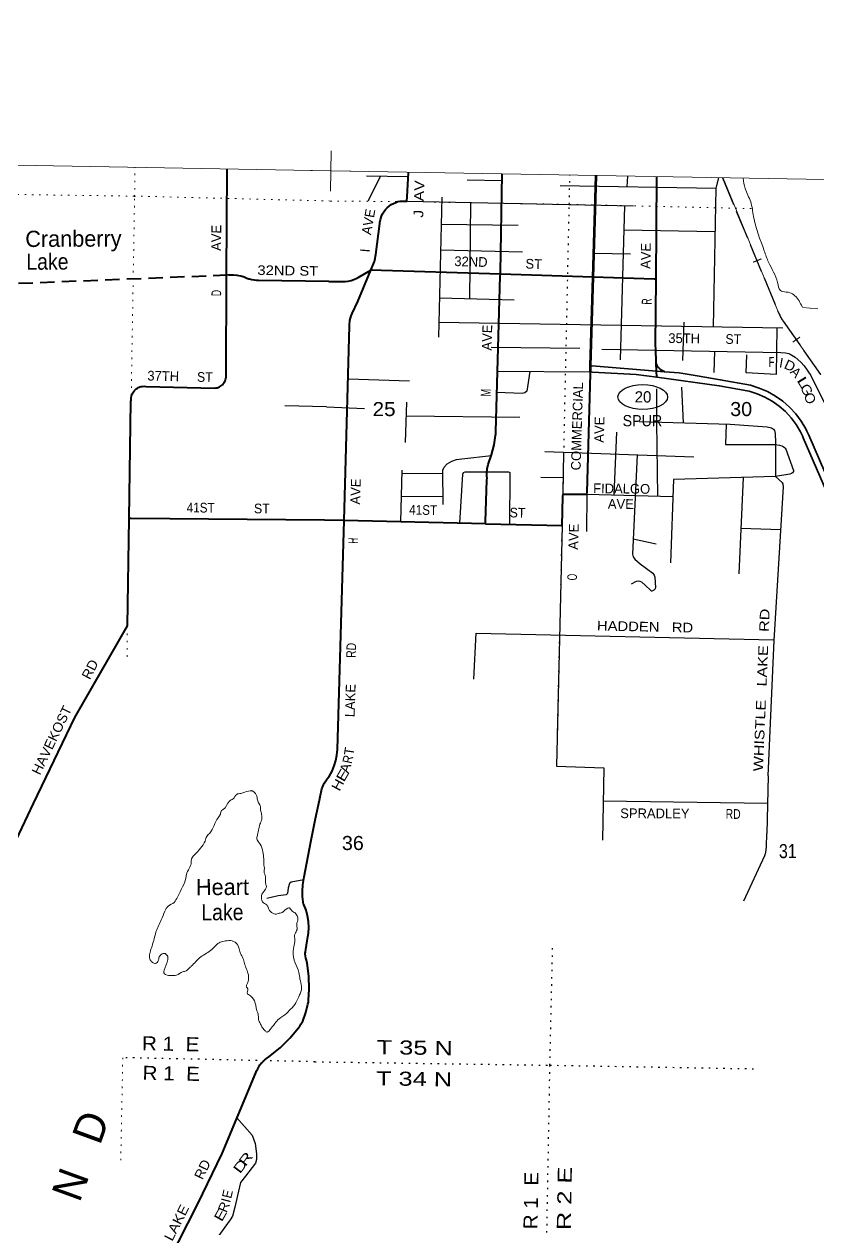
# Model space of a CAD drawing. Header units: feet. Extents: x -493433 to -244333, y 184684 to 373072.
# Drawn here: x -401257 to -391363, y 357814 to 372822 of the extents above; entities that cross this region are included whole.
import ezdxf
from ezdxf.enums import TextEntityAlignment as Align

# ---------------------------------------------------------------- set-up
doc = ezdxf.new("R2010")
doc.units = ezdxf.units.FT
doc.header["$LTSCALE"] = 60
for name, pattern in [('DOTTED', [1.5, 0.3, -1.2]), ('LONG_DASHED', [7.5, 6, -1.5]), ('MEDIUM_DASHED', [4.5, 3, -1.5])]:
    doc.linetypes.add(name, pattern=pattern)
for name, color, linetype, lineweight in [('17', 7, 'Continuous', 25), ('23', 7, 'Continuous', 70), ('26', 7, 'Continuous', 40), ('27', 7, 'Continuous', 13), ('29', 7, 'Continuous', 25), ('30', 7, 'Continuous', 13), ('34', 7, 'Continuous', 13), ('39', 7, 'Continuous', 13), ('4', 7, 'Continuous', 13), ('41', 7, 'Continuous', 13), ('53', 7, 'DOTTED', 40), ('6', 7, 'DOTTED', 25), ('63', 7, 'Continuous', 25), ('7', 7, 'DOTTED', 13)]:
    doc.layers.add(name, color=color, linetype=linetype, lineweight=lineweight)
doc.layers.add('42', color=7, linetype='Continuous')

msp = doc.modelspace()

# ---------------------------------------------------------------- linework, layer by layer
at = {"layer": '17'}
msp.add_ellipse((-393546.35, 368177.05), major_axis=(-309.24, 1), ratio=0.500121, dxfattribs=at)
at = {"layer": '23'}
for p, q in [((-394163.98, 369670.6), (-394127.59, 370934.18)), ((-394195.91, 368564.92), (-394163.98, 369670.6))]:
    msp.add_line(p, q, dxfattribs=at)
msp.add_lwpolyline([(-394198.1, 368489.19), (-394197.34, 368515.46), (-394195.91, 368564.92)], dxfattribs=at)
at = {"layer": '23', "lineweight": 35}
for points in [[(-393371.98, 368423.62), (-393630.2, 368459.03), (-394173.87, 368487.9), (-394198.1, 368489.19)], [(-393374.67, 368500.38), (-394177.2, 368563.45), (-394195.91, 368564.92)], [(-392841.45, 368435.73), (-393090.58, 368478.05), (-393274.98, 368492.54), (-393374.67, 368500.38)], [(-390770.94, 365882.77), (-391546.2, 367669.43), (-391557.04, 367694.43), (-391569.29, 367719.43), (-391581.81, 367744.98), (-391635.29, 367835.01), (-391697.9, 367918.95), (-391768.93, 367995.88), (-391847.62, 368064.97), (-391933.1, 368125.46), (-392024.43, 368176.68), (-392120.62, 368218.07), (-392195.6, 368241.4), (-392219.15, 368248.73), (-392245.6, 368253.54), (-392593.62, 368316.87), (-393371.98, 368423.62)], [(-390702.8, 365915.77), (-391478.04, 367700.79), (-391488.21, 367725.85), (-391500.43, 367750.79), (-391514.83, 367780.17), (-391572.36, 367877), (-391639.7, 367967.29), (-391716.11, 368050.05), (-391800.75, 368124.36), (-391892.69, 368189.42), (-391990.93, 368244.52), (-392094.39, 368289.04), (-392201.94, 368322.5), (-392580.51, 368391.39), (-392841.45, 368435.73)]]:
    msp.add_lwpolyline(points, dxfattribs=at)
at = {"layer": '26'}
for p, q in [((-398732.92, 369697.34), (-398725.85, 371016.19)), ((-393380.11, 369646.03), (-393371.32, 370920.77)), ((-394163.98, 369670.6), (-395321.42, 369706.89)), ((-393374.67, 368500.38), (-393378.17, 368600.32)), ((-393371.98, 368423.62), (-393374.67, 368500.38)), ((-397269.75, 366639.1), (-397512.36, 366644.81)), ((-395506.35, 366597.97), (-397269.75, 366639.1)), ((-397772.65, 361861.53), (-397777.31, 361883.55)), ((-398236.71, 359935.33), (-398205.92, 359957.58))]:
    msp.add_line(p, q, dxfattribs=at)
for points in [[(-396936.32, 369756.07), (-396891.43, 369865.13), (-396882.51, 369902.03), (-396875.82, 369929.69), (-396872.98, 369952.03), (-396823.68, 370339.74), (-396822.2, 370351.38), (-396814.04, 370389.74), (-396811.81, 370399.68), (-396801.67, 370429.65), (-396788.46, 370458.4), (-396772.32, 370485.62), (-396753.42, 370511), (-396731.97, 370534.26), (-396708.21, 370555.15), (-396682.4, 370573.45), (-396654.81, 370588.94), (-396625.75, 370601.47), (-396624.95, 370601.72), (-396599.95, 370611.05), (-396569.86, 370615.12), (-396506.65, 370616.27), (-396487.03, 370617.56), (-396482.57, 370668.88), (-396465.79, 370975.77)], [(-395321.42, 369706.89), (-395320.97, 369732.35), (-395298.87, 370954.94)], [(-399948.2, 366663.07), (-399926.72, 368119.76), (-399924.4, 368141.82), (-399921.76, 368166.95), (-399917.15, 368191.82), (-399915.26, 368199.2), (-399909.5, 368214.71), (-399902.16, 368229.52), (-399893.3, 368243.49), (-399883.04, 368256.45), (-399871.47, 368268.27), (-399858.73, 368278.82), (-399844.96, 368287.98), (-399830.31, 368295.64), (-399814.94, 368301.74), (-399799.01, 368306.19), (-399785.98, 368308.4), (-399759.36, 368310.07), (-399735.98, 368309.51), (-398882.99, 368289.08), (-398867.61, 368290.3), (-398852.45, 368293.12), (-398837.67, 368297.51), (-398823.43, 368303.42), (-398809.88, 368310.79), (-398797.18, 368319.53), (-398785.45, 368329.56), (-398774.85, 368340.75), (-398765.47, 368352.99), (-398757.42, 368366.14), (-398750.79, 368380.07), (-398745.65, 368394.61), (-398742.06, 368409.6), (-398740.06, 368424.89), (-398739.73, 368430.42), (-398732.92, 369697.34)], [(-397459.23, 369615.08), (-398333.89, 369629.26), (-398358.57, 369629.66), (-398383.89, 369630.86), (-398416.78, 369635.39), (-398449.38, 369643.42), (-398455.96, 369645.8), (-398481.11, 369654.87), (-398505.96, 369665.52), (-398515.92, 369669.79), (-398556.05, 369682.01), (-398601.97, 369691.15), (-398648.6, 369695.43), (-398706.86, 369696.75), (-398732.92, 369697.34)], [(-397459.23, 369615.08), (-397256.03, 369617.26), (-397218.51, 369621.36), (-397181.61, 369629.35), (-397145.76, 369641.15), (-397111.34, 369656.64), (-397092.27, 369667.18), (-396936.32, 369756.07)], [(-397269.75, 366639.1), (-397200.49, 369065.15), (-397199.78, 369090.17), (-397198.02, 369115.15), (-397196.71, 369129.16), (-397190.69, 369159.19), (-397181.56, 369188.43), (-397169.43, 369216.56), (-397096.54, 369366.81), (-396936.32, 369756.07)], [(-395321.42, 369706.89), (-396933.91, 369757.44), (-396936.32, 369756.07)], [(-395506.35, 366597.97), (-395505.39, 366626.45), (-395487.99, 367142.75), (-395487.15, 367167.76), (-395488.18, 367192.75), (-395488.98, 367229.66), (-395484.51, 367283.33), (-395474.46, 367336.23), (-395430.12, 367456.09), (-395398.55, 367579.93), (-395381.2, 367698.81), (-395378.97, 367720.25), (-395378.15, 367748.81), (-395322.14, 369682.35), (-395321.42, 369706.89)], [(-393380.11, 369646.03), (-393405.4, 369646.82), (-394163.98, 369670.6)], [(-393378.17, 368600.32), (-393384.62, 368784.52), (-393385.88, 368809.35), (-393385.71, 368834.52), (-393380.11, 369646.03)], [(-393274.98, 368492.54), (-393315.76, 368512.94), (-393337.15, 368532.21), (-393360.68, 368557.9), (-393378.17, 368600.32)], [(-395506.35, 366597.97), (-394552.49, 366575.72), (-394541.06, 366937.84), (-394540.21, 366964.71), (-394515.27, 366964.83), (-394275.96, 366965.94), (-394241.43, 366966.11), (-394240.74, 366991.06), (-394199.57, 368465.46), (-394198.1, 368489.19)], [(-402795.92, 359956.26), (-402795.7, 359957.04), (-402570.51, 360531.88), (-402286.47, 361080.02), (-402189, 361240.31), (-402158.19, 361301.37), (-401492.62, 362364.47), (-401138.51, 363112.41), (-400624.79, 364183.28), (-399967.92, 365325), (-399948.2, 366663.07)], [(-397512.36, 366644.81), (-399924.22, 366662.89), (-399948.2, 366663.07)], [(-397574.77, 363154.89), (-397565.74, 363195), (-397547.74, 363294.94), (-397524.68, 363346.46), (-397510.86, 363370.28), (-397496.32, 363395.35), (-397478.3, 363420.28), (-397452.45, 363456.95), (-397418.67, 363517.44), (-397391.39, 363581.14), (-397370.93, 363647.33), (-397357.49, 363715.31), (-397351.24, 363784.31), (-397269.75, 366639.1)], [(-397777.34, 361883.55), (-397783.14, 361924.53), (-397786.63, 361949.17), (-397787.42, 361974.53), (-397788.89, 362021.58), (-397783.46, 362099.33), (-397774.34, 362151.09), (-397769.83, 362176.72), (-397765.15, 362201.09), (-397681.47, 362636.85), (-397626.96, 362926.31), (-397574.77, 363154.89)], [(-397746.11, 361295.66), (-397727.22, 361401.03), (-397723.65, 361426.03), (-397719.72, 361451.03), (-397712.33, 361497.95), (-397708.6, 361570.66), (-397712.48, 361643.37), (-397723.94, 361715.27), (-397742.86, 361785.58), (-397769.02, 361853.53), (-397772.66, 361861.53)], [(-398205.86, 359957.5), (-398067.24, 360068.08), (-397940.93, 360192.54), (-397840.95, 360314.17), (-397821.3, 360339.12), (-397806.49, 360364.17), (-397783.86, 360402.46), (-397744.96, 360509.89), (-397719.69, 360611.99), (-397714.2, 360638.71), (-397712.52, 360661.99), (-397702.64, 360799.44), (-397708, 360962.22), (-397730.35, 361123.55), (-397738.64, 361162.27), (-397744.11, 361187.8), (-397750.28, 361212.27), (-397751.14, 361216.84), (-397752.36, 361232.02), (-397751.99, 361247.25), (-397750.03, 361262.35), (-397749.79, 361263.64)], [(-397750.46, 361258.96), (-397749.81, 361262.51), (-397745.5, 361298.59)], [(-399930.06, 355399.46), (-399898.43, 356166.62), (-399897.4, 356191.65), (-399895.79, 356216.62), (-399888.79, 356325.53), (-399866.23, 356457.8), (-399829.96, 356586.98), (-399827.16, 356594.9), (-399818.38, 356619.78), (-399807.37, 356644.9), (-399572.62, 357180.24), (-399092.4, 358124.74), (-398789.74, 358754.86), (-398369.42, 359756.88), (-398358.85, 359782.09), (-398345.54, 359806.88), (-398332.25, 359831.62), (-398318.86, 359856.57), (-398296.83, 359881.62), (-398290.3, 359889.04), (-398258.54, 359918.32), (-398236.66, 359935.26)]]:
    msp.add_lwpolyline(points, dxfattribs=at)
at = {"layer": '29'}
for p, q in [((-396988.42, 370931.52), (-396468.52, 370925.81)), ((-396814.7, 370929.61), (-396971.98, 370617.9)), ((-395736.21, 370880.8), (-395300.37, 370872.23)), ((-393739.91, 370797.09), (-393732.93, 370927.18)), ((-394577.15, 370811.82), (-392634.49, 370777.65)), ((-396487.03, 370617.56), (-393661.13, 370556.63)), ((-396048.89, 370666.03), (-396092.98, 368921.65)), ((-395692.67, 370600.43), (-395704.32, 369401.52)), ((-393772.45, 370559.03), (-393825.9, 368642.11)), ((-396057.36, 370330.75), (-395098.44, 370317.78)), ((-392645.74, 370235.67), (-393780.96, 370253.94)), ((-396065.44, 370011.19), (-395044.28, 369987.54)), ((-394155.36, 369970.06), (-393700.11, 369961.95)), ((-396080.6, 369411.5), (-395147.17, 369386.75)), ((-396088.21, 369110.4), (-391798.67, 369038.07)), ((-393036.36, 369110.6), (-393051.21, 368630.9)), ((-395434.62, 368796.83), (-394329.79, 368784.56)), ((-394057.58, 368773.19), (-393383.31, 368758.77)), ((-393383.31, 368758.77), (-391827.15, 368731.18)), ((-392654.19, 368745.84), (-392659.88, 368482.54)), ((-395356.46, 368497.44), (-394198.1, 368489.19)), ((-396452.12, 368374.4), (-397219.5, 368399.41)), ((-393063.34, 368299.76), (-393044.6, 367854.72)), ((-397487.16, 368053.54), (-398006.95, 368067.5)), ((-397487.16, 368053.54), (-397015.67, 368034.08)), ((-396489.19, 368114.05), (-396508.55, 367608.33)), ((-396495.72, 367943.41), (-395078.06, 367925.64)), ((-393901.05, 366957.28), (-393868.17, 367738.05)), ((-394767.03, 367499.79), (-392907.7, 367433.11)), ((-394540.21, 366964.71), (-394530.74, 367491.32)), ((-396549.14, 367265.7), (-396567, 366622.71)), ((-396550.27, 367225.12), (-396038.03, 367227.18)), ((-394818.29, 367177.47), (-394536.41, 367176)), ((-392295.29, 367175.75), (-392347.2, 365976.09)), ((-394241.43, 366966.11), (-394245.78, 366499.89)), ((-394241.43, 366966.11), (-393172.29, 366938.38)), ((-396558.3, 366935.81), (-396033.82, 366940)), ((-394552.49, 366575.72), (-394622.46, 363578.52)), ((-392322.71, 366542.19), (-391825.38, 366525.47)), ((-393665.79, 366408.67), (-393379.59, 366349.85)), ((-391981.76, 363456.47), (-391999.81, 362740.33)), ((-394037.75, 363146.19), (-391989.75, 363117.71))]:
    msp.add_line(p, q, dxfattribs=at)
for points in [[(-392601.21, 370907.16), (-392634.49, 370777.65), (-392670.28, 369052.77)], [(-391875.27, 369039.36), (-391881.93, 368459.3), (-392255.48, 368477.66), (-392248.79, 368701.48)], [(-391827.15, 368731.18), (-391766.27, 368725.65), (-391727.68, 368717.07), (-391708.39, 368710.63), (-391646.22, 368672.03), (-391576.43, 368612.54), (-391532.6, 368566.93), (-391451.76, 368446.24), (-391257.83, 368048.97), (-391196.03, 367891.33), (-391123.14, 367700.45), (-391026.96, 367402.24), (-391000.94, 367305.81), (-390865.35, 366681.61), (-390818.92, 366436.03)], [(-394952.24, 368494.56), (-394991.24, 368248.56), (-395018.04, 368229.06), (-395047.27, 368221.75), (-395364.08, 368234.48)], [(-393373.03, 368280.48), (-393376.1, 367863.48), (-393361.46, 366943.29)], [(-393591.84, 367870.32), (-392456.33, 367837.96), (-392172.16, 367818.32), (-391995.34, 367805.73), (-391941.75, 367793.55), (-391916.67, 367775.14), (-391905.2, 367759.42), (-391895.46, 367722.86), (-391893.43, 367612), (-391891.11, 367188.2)], [(-392508.77, 367839.45), (-392513.42, 367586.03), (-391894.84, 367586.37)], [(-391894.84, 367586.37), (-391843.68, 367578.45), (-391812.87, 367568.48), (-391794.35, 367559.56), (-391780.34, 367549.2), (-391769.98, 367539.45), (-391761.8, 367527.07), (-391666.44, 367262.2), (-391665.98, 367250.05), (-391679.24, 367233.55), (-391693.24, 367223.2), (-391713.01, 367216.83), (-391891.11, 367188.2)], [(-396032.32, 366837.81), (-396038.6, 367265.71), (-396021.74, 367302.91), (-395982.69, 367342.93), (-395924.29, 367376.02), (-395868.7, 367396.93), (-395802.48, 367407.71), (-395433.48, 367447.01)], [(-393617.07, 367458.55), (-393674.59, 366219.09), (-393665.97, 366187.93), (-393644.04, 366156.25), (-393579.9, 366100.74), (-393422.67, 365981.17), (-393405.3, 365958.82), (-393396.77, 365934.45), (-393387.58, 365803.74), (-393391.9, 365786.99), (-393406.51, 365771.15), (-393432.09, 365758.96), (-393439.4, 365758.96), (-393446.82, 365764.74), (-393516.17, 365834.39), (-393557.56, 365868.64), (-393579.48, 365880.83), (-393604.04, 365884.31), (-393626.99, 365879.61), (-393691.52, 365845.87)], [(-395826.4, 366605.44), (-395787.25, 367216.58), (-395780.56, 367237.1), (-395760.51, 367244.17), (-395217.81, 367246.85), (-395203.2, 367234.66), (-395204.35, 367201.11), (-395207.59, 366591)], [(-391891.11, 367188.2), (-393165.16, 367148.97), (-393200.36, 366109.35)], [(-391981.76, 363456.47), (-391910.43, 365144.09), (-391792.61, 367057.73), (-391796.17, 367094.62), (-391803.48, 367109.25), (-391891.11, 367188.2)], [(-395650.47, 364661.29), (-395622.24, 365234.92), (-391913.18, 365153.27)], [(-394622.46, 363578.52), (-394031.31, 363559.77), (-394048.99, 362658.11)], [(-392286.74, 361899.98), (-392025.66, 362467.2), (-392012.79, 362501.51), (-392004.22, 362574.43), (-391999.81, 362740.33)], [(-397772.45, 362161.83), (-397930.22, 362134.3), (-397949.49, 362117.42), (-397965.31, 362062.33), (-397974.88, 361990.43), (-397990.45, 361976.18), (-398089.48, 361961.22), (-398233.08, 361928.69)], [(-398603.53, 359198.77), (-398416.44, 358981.71), (-398378.69, 358877.99), (-398360.23, 358748.69), (-398360.23, 358679.42), (-398373.84, 358631.43), (-398496.66, 358470), (-398558.71, 358393.11), (-398570.7, 358340.18), (-398629.96, 358085.55), (-398660.26, 357972.88), (-398688.2, 357925.39), (-398841.81, 357714.05)]]:
    msp.add_lwpolyline(points, dxfattribs=at)
at = {"layer": '34'}
for p, q in [((-392542.38, 370904.72), (-391846.46, 369210.01)), ((-391795.37, 369120.49), (-391328.08, 368456.57))]:
    msp.add_line(p, q, dxfattribs=at)
msp.add_arc((-390999.71, 369633.87), 946.91, 206.59094, 212.83121, dxfattribs=at)
at = {"layer": '39'}
msp.add_line((-391363.42, 369277.25), (-391556.71, 369293.41), dxfattribs=at)
for points in [[(-391559.28, 369300.2), (-391650.76, 369439.13), (-391712.7, 369476.52), (-391803.1, 369490.9), (-391829.47, 369504.48), (-391865.43, 369601.47), (-391978.82, 369855.8), (-392032.18, 369998.42), (-392166.52, 370425.67), (-392201.25, 370608.47), (-392270.78, 370776.21), (-392294.07, 370901.73)], [(-398420, 363273.26), (-398460.25, 363268.13), (-398555.87, 363238.31), (-398606.6, 363227.53), (-398652.41, 363172.18), (-398697.56, 363143.07), (-398774.92, 363038.07), (-398795.39, 363026.49), (-398810.65, 362982.47), (-398840.07, 362936.8), (-398941.82, 362745.62), (-398979.2, 362704.19), (-399000.87, 362646.2), (-399057.64, 362556.82), (-399136.55, 362470.03), (-399172.17, 362418.47), (-399173.21, 362378.11), (-399233.49, 362230.27), (-399238.24, 362202.13), (-399345.63, 361948.51), (-399387.72, 361880.95), (-399461.51, 361836.44), (-399501.48, 361772.86), (-399548.69, 361663.05), (-399613.05, 361513.29), (-399642, 361407.03), (-399670.59, 361314.9), (-399688.26, 361176.06), (-399664.99, 361139.1), (-399629.1, 361122.02), (-399610.9, 361123.57), (-399579.25, 361177.25), (-399579.04, 361185.32), (-399559.97, 361221.18), (-399510.9, 361246.15), (-399473.2, 361220.93), (-399463.84, 361192.42), (-399464.35, 361172.25), (-399512.23, 361036.2), (-399515.02, 361005.99), (-399457.41, 360970.17), (-399423.12, 360969.27), (-399356.36, 360975.62), (-399280.66, 361016.04), (-399256.3, 361021.47), (-399186.34, 361074.16), (-399173.93, 361085.95), (-399053.91, 361201.96), (-398916.31, 361295.28), (-398813.1, 361385.47), (-398748.1, 361401.96), (-398665.36, 361401.82), (-398597.92, 361355.65), (-398560.43, 361243.62), (-398529.6, 361186.29), (-398511.09, 361121.2), (-398462.21, 360980.62), (-398464.37, 360895.87), (-398479.47, 360857.91), (-398486.35, 360825.78), (-398468.71, 360805.13), (-398472.38, 360740.62), (-398460.48, 360732.24), (-398414.92, 360698.74), (-398369, 360600.64), (-398360.2, 360549.93), (-398337.9, 360474.65), (-398335.27, 360420.07), (-398314.22, 360375.1), (-398293.16, 360330.14), (-398261.87, 360290.96), (-398243.74, 360276.61)], [(-397943.37, 361814.51), (-397970.79, 361809.76), (-398040.8, 361755.05), (-398091.59, 361742.24), (-398113.98, 361734.74), (-398140.1, 361739.46), (-398197.6, 361779.32), (-398212.86, 361814.04), (-398218.6, 361826.3), (-398243.99, 361859.27), (-398259.97, 361865.74), (-398298.82, 361925.31), (-398298.14, 361951.54), (-398297.84, 361963.65), (-398255.69, 362033.22), (-398238.01, 362093.32), (-398247.22, 362127.89), (-398247.38, 362200.58), (-398265.95, 362263.65), (-398262.75, 362310), (-398269.89, 362346.53), (-398269.63, 362356.62), (-398285.26, 362534.71), (-398302.07, 362587.64), (-398352.7, 362659.62), (-398358.34, 362675.92), (-398353.59, 362704.06), (-398317.45, 362854.56), (-398295.68, 362916.58), (-398296.2, 362975.14), (-398308.88, 363032.01), (-398313.54, 363086.64), (-398340.59, 363133.78), (-398353.41, 363184.59), (-398385.99, 363252.07), (-398419.72, 363275.15)], [(-398206.23, 360279.33), (-398150.02, 360349.81), (-398131.25, 360373.54), (-398079.33, 360430.74), (-397984.76, 360498.95), (-397955.65, 360532.51), (-397935.02, 360550.15), (-397823.48, 360728.95), (-397804.04, 360778.93), (-397798.61, 360833.3), (-397818.43, 360926.69), (-397832.45, 361009.83), (-397877.81, 361130.13), (-397904.56, 361268.12), (-397894.99, 361326.42), (-397882.74, 361410.9), (-397882.8, 361487.63), (-397855.09, 361545.46), (-397854.62, 361563.62), (-397859.49, 361610.18), (-397843.67, 361676.4), (-397862.54, 361727.37), (-397880.13, 361750.04)], [(-397880.13, 361750.04), (-397925.69, 361783.52), (-397943.93, 361811.25)], [(-398243.74, 360276.61), (-398232.32, 360264.96), (-398206.23, 360279.33)]]:
    msp.add_spline(points, degree=3, dxfattribs=at)
at = {"layer": '4'}
for p, q in [((-397430.28, 371243.03), (-397438.88, 370743.11)), ((-397184.62, 370988.77), (-397684.55, 370997.37))]:
    msp.add_line(p, q, dxfattribs=at)
msp.add_lwpolyline([(-489136.84, 372822.34), (-458570.27, 372170.54), (-428002.84, 371560.78), (-397434.59, 370993.07), (-366865.58, 370467.41), (-336295.9, 369983.8), (-305725.57, 369542.24), (-275154.66, 369142.74), (-244583.22, 368785.28), (-246606.46, 184933.95), (-277430.78, 185294.37), (-308254.58, 185697.19), (-339077.78, 186142.4), (-369900.35, 186630.01), (-400722.22, 187160.02), (-431543.33, 187732.42), (-462363.63, 188347.22), (-493183.05, 189004.41)], close=True, dxfattribs=at)
msp.add_lwpolyline([(-489136.84, 372822.34), (-458570.27, 372170.54), (-428002.84, 371560.78), (-397434.59, 370993.07), (-366865.58, 370467.41), (-336295.9, 369983.8), (-305725.57, 369542.24), (-275154.66, 369142.74), (-244583.22, 368785.28), (-246606.46, 184933.95), (-277430.78, 185294.37), (-308254.58, 185697.19), (-339077.78, 186142.4), (-369900.35, 186630.01), (-400722.22, 187160.02), (-431543.33, 187732.42), (-462363.63, 188347.22), (-493183.05, 189004.41)], close=True, dxfattribs=at)
at = {"layer": '53', "linetype": 'MEDIUM_DASHED'}
msp.add_line((-406182.64, 369398.78), (-398732.92, 369697.34), dxfattribs=at)
at = {"layer": '6'}
for p, q in [((-394461.47, 370577.32), (-394455.59, 370939.99)), ((-394579.24, 365210.49), (-394461.47, 370576.2)), ((-394609.56, 363938.26), (-394580.51, 365208.63)), ((-394702.98, 359853.59), (-394669.1, 361335.07)), ((-397633.05, 359896.12), (-400027.23, 359947.11)), ((-397633.05, 359896.12), (-394702.98, 359853.59)), ((-394702.98, 359853.59), (-392153.91, 359809.25))]:
    msp.add_line(p, q, dxfattribs=at)
msp.add_lwpolyline([(-394870.53, 349990.22), (-394800.95, 354528.05), (-394702.98, 359852.47)], dxfattribs=at)
at = {"layer": '63', "linetype": 'LONG_DASHED'}
msp.add_lwpolyline([(-392553.38, 370906.32), (-391847.39, 369209.59), (-391839.85, 369194.77), (-391832.05, 369180.23), (-391823.99, 369165.83), (-391815.72, 369151.41), (-391807.15, 369137.25), (-391798.36, 369123.32), (-391796.22, 369119.92), (-391328.91, 368455.98)], dxfattribs=at)
at = {"layer": '7'}
for p, q in [((-399881.9, 370678.79), (-401447.38, 370701.26)), ((-397441.29, 370618.35), (-399881.91, 370680.01)), ((-397441.29, 370618.35), (-396461.33, 370610.15)), ((-396235.15, 370606.68), (-394464.84, 370576.18)), ((-394459.23, 370576.21), (-392185.25, 370523.39)), ((-399970.54, 365320.09), (-399974.39, 364930.44)), ((-400027.23, 359947.11), (-400052.99, 358644.37))]:
    msp.add_line(p, q, dxfattribs=at)
msp.add_lwpolyline([(-399970.54, 365320.09), (-399879.85, 370671.55), (-399875.04, 371036.83)], dxfattribs=at)

# ---------------------------------------------------------------- texts
at = {"layer": '17'}
msp.add_text('20', height=140, dxfattribs=at).set_placement((-393542.9, 368108.74), align=Align.CENTER)
at = {"layer": '17', "width": 0.95}
msp.add_text('SPUR', height=140, dxfattribs=at).set_placement((-393550.51, 367812.04), align=Align.CENTER)
at = {"layer": '27'}
for s, height, rotation, width, p in [('J  AV', 121, 88.209, 1.2, (-396282.79, 370409.42)), ('32ND ST', 120, 359.071, 1.15, (-398350.44, 369698.37)), ('D', 121.1, 89.692, 0.65, (-398800.93, 369434.48)), ('R', 121, 89.465, 0.65, (-393437.41, 369328.32)), ('ST', 121.1, 358.628, 0.95, (-399103.41, 368367.56)), ('M', 121.1, 88.341, 0.7, (-395444.07, 368182.29)), ('41ST', 121.1, 359.57, 0.9, (-399230.55, 366739.51)), ('ST', 121.1, 359.57, 0.95, (-398392.47, 366728.22)), ('41ST', 121.1, 358.752, 0.9, (-396458.54, 366713.46)), ('ST', 121.1, 358.752, 0.95, (-395206.67, 366678.18)), ('H', 121, 88.365, 0.6, (-397096.38, 366350.61)), ('O', 121, 88.4, 0.65, (-394366.81, 365891.68)), ('RD', 121, 88.365, 0.8, (-397122.14, 364925.82)), ('RD', 121, 62.77, 1.05, (-400437.44, 364647.77)), ('HAVEKOST', 121, 64.271, 1.05, (-401059.7, 363459.07)), ('R', 121, 77.812, 0.85, (-397173.5, 363603.08)), ('E', 121, 59.909, 1.35, (-397272.03, 363372.21)), ('A', 121, 71.68, 1.1, (-397214.33, 363480.86)), ('H', 121, 61.667, 1.15, (-397326.99, 363258.09)), ('RD', 121, 64.344, 1.05, (-399033.09, 358418.77)), ('LAKE', 121, 63.049, 1.15, (-399411.32, 357652.26))]:
    msp.add_text(s, height=height, rotation=rotation, dxfattribs=dict(at, width=width)).set_placement(p)
for s, height, rotation, p in [('AVE', 121.1, 80.309, (-396933.13, 370190.48)), ('AVE', 121.1, 89.692, (-398801.92, 369996.73)), ('I', 121.1, 85.309, (-396949.25, 369975.45)), ('AVE', 121.1, 89.465, (-393450.16, 369772.22)), ('32ND', 121.1, 358.205, (-395896.12, 369809.07)), ('ST', 121.1, 358.204, (-395010.11, 369777.64)), ('AVE', 121.1, 88.341, (-395431.2, 368754.48)), ('37TH', 121.1, 358.628, (-399722.07, 368383.21)), ('COMMERCIAL', 121.1, 88.4, (-394320.95, 367262.08)), ('AVE', 121.1, 88.4, (-394031.82, 367606.48)), ('AVE', 121.1, 88.365, (-397069.74, 366835.72)), ('FIDALGO', 121.1, 359.308, (-394165.28, 366979.93)), ('AVE', 121.1, 359.308, (-393981.93, 366786.5)), ('AVE', 121.1, 88.4, (-394352.38, 366272.52)), ('LAKE', 121, 88.365, (-397136.94, 364187.42)), ('T', 121, 81.767, (-397151.2, 363706.09))]:
    msp.add_text(s, height=height, rotation=rotation, dxfattribs=at).set_placement(p)
at = {"layer": '30'}
for s, height, rotation, p in [('35TH', 121.1, 359.385, (-393228.59, 368850.18)), ('I', 121.1, 350.355, (-391851.53, 368547.81)), ('A', 121.1, 314.642, (-391719.01, 368481.08)), ('SPRADLEY', 121, 359.808, (-393827.18, 362931.58))]:
    msp.add_text(s, height=height, rotation=rotation, dxfattribs=at).set_placement(p)
for s, height, rotation, width, p in [('ST', 121.1, 358.885, 0.95, (-392517.15, 368839.61)), ('F', 121.1, 1.355, 0.75, (-391977.25, 368552.09)), ('D', 121.1, 336.111, 1.1, (-391795.29, 368538.8)), ('L', 121.1, 301.586, 1.6, (-391632.62, 368386.44)), ('G', 121.1, 299.061, 1.15, (-391591.36, 368299.62)), ('O', 121.1, 294.768, 1.1, (-391545.77, 368198.7)), ('WHISTLE   LAKE   RD', 120, 87.58, 1.25, (-392049.5, 363511.32)), ('HADDEN   RD', 120, 358.75, 1.15, (-394118.33, 365269.45)), ('RD', 121, 359.807, 0.8, (-392513.2, 362922.77))]:
    msp.add_text(s, height=height, rotation=rotation, dxfattribs=dict(at, width=width)).set_placement(p)
for s, rotation, width, p in [('R', 52.735, 1.45, (-398447.42, 358650.33)), ('D', 52.735, 1.45, (-398516.07, 358560.09)), ('E', 76.899, 0.95, (-398664.21, 358235.94)), ('R', 67.948, 1.05, (-398711.24, 358065.36)), ('E', 60.53, 1.35, (-398758.27, 357958.02))]:
    msp.add_text(s, height=120, rotation=rotation, dxfattribs=dict(at, width=width)).set_placement(p, align=Align.CENTER)
msp.add_text('I', height=120, rotation=74.899, dxfattribs=at).set_placement((-398684.07, 358154.74), align=Align.CENTER)
at = {"layer": '41'}
for s, height, rotation, p in [('Cranberry', 201.8, 0.312, (-401241.59, 370045.5)), ('Heart', 201.7, 0.31, (-399114.02, 361970.98))]:
    msp.add_text(s, height=height, rotation=rotation, dxfattribs=at).set_placement(p)
at = {"layer": '41', "width": 0.9}
for height, rotation, p in [(201.8, 0.312, (-401228.98, 369761.3)), (201.7, 0.31, (-399048.17, 361657.57))]:
    msp.add_text('Lake', height=height, rotation=rotation, dxfattribs=at).set_placement(p)
at = {"layer": '42'}
for s, height, rotation, p in [('D', 378.2, 69.979, (-400311.95, 358846.51)), ('N', 378.3, 69.981, (-400566.11, 358132.06))]:
    msp.add_text(s, height=height, rotation=rotation, dxfattribs=at).set_placement(p)
at = {"layer": '6'}
for s, rotation, width, p in [('R 1  E', 358.78, 1.1, (-399789.61, 360040.39)), ('T 35 N', 359.149, 1.35, (-396863.08, 359991.69)), ('R 1  E', 358.78, 1.1, (-399782.5, 359672.15)), ('T 34 N', 359.149, 1.35, (-396871.94, 359603.16)), ('R 2 E', 88.946, 1.35, (-394443.42, 357798.14)), ('R 1  E', 88.946, 1.1, (-394859.03, 357807.68))]:
    msp.add_text(s, height=175, rotation=rotation, dxfattribs=dict(at, width=width)).set_placement(p)
at = {"layer": '63'}
for rotation, p in [(292.263, (-392170.57, 369855.86)), (305.077, (-391677.36, 368859.88))]:
    msp.add_text('I', height=111, rotation=rotation, dxfattribs=at).set_placement(p, align=Align.CENTER)
at = {"layer": '7'}
for s, width, p in [('25', 1.1, (-396913.33, 367938.99)), ('30', 1.05, (-392456.38, 367939.6)), ('36', 1.05, (-397296.1, 362533.9)), ('31', 0.85, (-391849.1, 362433.14))]:
    msp.add_text(s, height=175, dxfattribs=dict(at, width=width)).set_placement(p)

doc.saveas('drawing.dxf')
